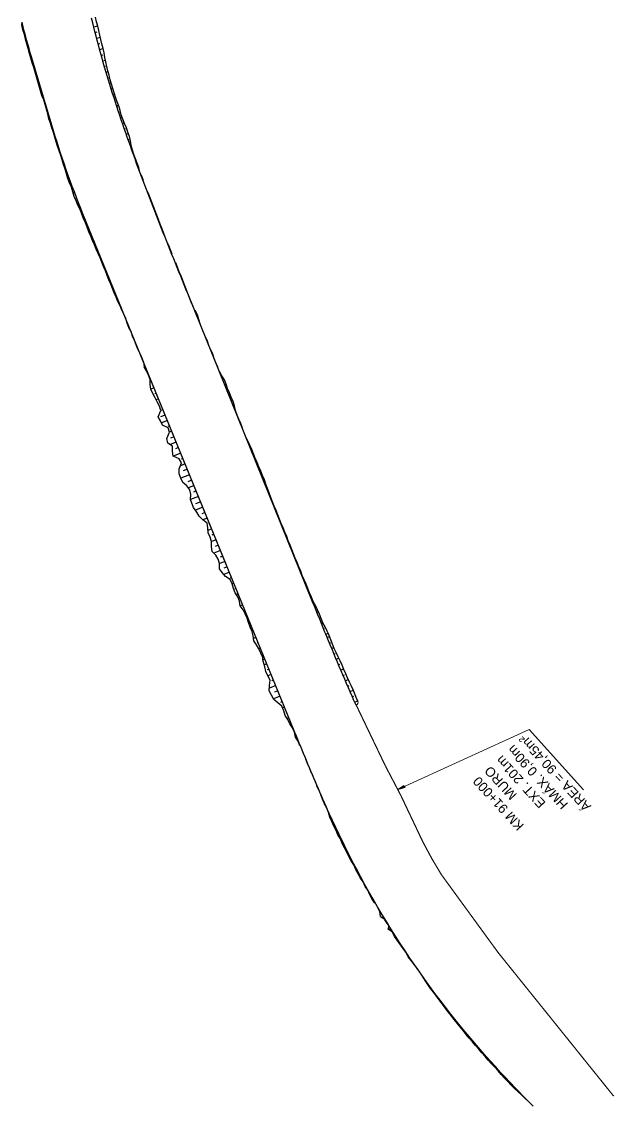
# Model space of a CAD drawing. Header units: metres. Extents: x 288738 to 324331, y 7399322 to 7465117.
# Drawn here: x 295729.7 to 295982.7, y 7458295.4 to 7458758.4 of the extents above; entities that cross this region are included whole.
import ezdxf

# ---------------------------------------------------------------- set-up
doc = ezdxf.new("R2010")
doc.units = ezdxf.units.M
doc.header["$LTSCALE"] = 10
for name, color, linetype in [('F-HZ-ATERRO-OFFSET', 110, 'Continuous'), ('F-HZ-ATERRO-TALUDE', 110, 'Continuous'), ('F-HZ-MUROS', 210, 'Continuous'), ('F-HZ-PIANO-CORTE', 10, 'Continuous'), ('F-HZ-TALUDE', 2, 'Continuous'), ('U-PLATAFORMA', 2, 'Continuous')]:
    doc.layers.add(name, color=color, linetype=linetype)
doc.layers.add('U-HZ-TEXTO-MUROS', color=2, linetype='Continuous', lineweight=0)
doc.styles.add('ARIAL', font='arial.ttf')
doc.styles.add('DIM', font='arial.ttf', dxfattribs={"width": 0.8})
doc.dimstyles.new('U-1_2000', dxfattribs={"dimscale": 2, "dimtxt": 1.5, "dimasz": 0.75, "dimexe": 0.75, "dimexo": 0.75, "dimgap": 0.25, "dimtad": 1, "dimzin": 4, "dimtxsty": 'DIM', "dimblk": 'ARCHTICK', "dimcen": 0.7, "dimdle": 0.75, "dimclrd": 256, "dimclre": 256, "dimclrt": 256, "dimaunit": 1, "dimadec": 3, "dimazin": 2, "dimtfac": 1, "dimtofl": 0, "dimtmove": 0, "dimatfit": 3, "dimldrblk": 'CLOSEDBLANK', "dimfxl": 0, "dimtolj": 1, "dimtzin": 0, "dimlwd": -1, "dimlwe": -1, "dimarcsym": 0})

# ---------------------------------------------------------------- blocks, each defined once
blk = doc.blocks.new('_ArchTick')
at = {"color": 0, "linetype": 'ByBlock', "const_width": 0.15}
blk.add_lwpolyline([(-0.5, -0.5), (0.5, 0.5)], dxfattribs=at)

msp = doc.modelspace()

# ---------------------------------------------------------------- linework, layer by layer
at = {"layer": 'F-HZ-ATERRO-OFFSET', "color": 2, "linetype": 'Continuous', "lineweight": -3}
for p, q in [((295775.462, 7458627.883), (295774.696, 7458629.73)), ((295856.563, 7458430.287), (295855.728, 7458432.176))]:
    msp.add_line(p, q, dxfattribs=at)
at = {"layer": 'F-HZ-ATERRO-OFFSET', "color": 2, "linetype": 'Continuous', "lineweight": -3, "flags": 128}
for points in [[(295772.467, 7458635.303), (295771.699, 7458637.152), (295770.651, 7458638.89), (295770.063, 7458640.815), (295769.16, 7458642.615), (295768.456, 7458644.497), (295767.704, 7458646.361), (295766.931, 7458648.218), (295766.171, 7458650.083), (295765.499, 7458651.984), (295764.647, 7458653.814), (295763.956, 7458655.711), (295763.13, 7458657.555), (295762.281, 7458659.392), (295761.53, 7458661.27), (295760.765, 7458663.144), (295759.972, 7458665.009), (295759.192, 7458666.88), (295758.391, 7458668.745), (295757.644, 7458670.633), (295756.857, 7458672.507), (295756.087, 7458674.39), (295755.28, 7458676.26), (295754.569, 7458678.169), (295753.67, 7458680.008), (295752.883, 7458681.892), (295752.112, 7458683.784), (295751.507, 7458685.739), (295750.893, 7458687.692), (295750.144, 7458689.597), (295749.408, 7458691.509), (295748.841, 7458693.482), (295748.196, 7458695.43), (295747.561, 7458697.382), (295746.982, 7458699.355), (295746.341, 7458701.308), (295745.633, 7458703.239), (295745.019, 7458705.204), (295744.39, 7458707.165), (295743.818, 7458709.147), (295743.233, 7458711.125), (295742.485, 7458713.052), (295742.353, 7458713.493), (295741.921, 7458715.039), (295741.251, 7458716.995), (295740.764, 7458719.01), (295740.277, 7458721.025), (295739.637, 7458722.994), (295739.076, 7458724.989), (295738.212, 7458726.894), (295737.721, 7458728.913), (295737.184, 7458730.92), (295736.611, 7458732.918), (295736.049, 7458734.92), (295735.372, 7458736.891), (295734.803, 7458738.895), (295734.158, 7458740.881), (295733.545, 7458742.877), (295732.964, 7458744.883), (295732.432, 7458746.905), (295731.835, 7458748.912), (295731.27, 7458750.929), (295730.799, 7458752.971), (295730.216, 7458754.988), (295729.669, 7458757.016), (295729.853, 7458758.132)], [(295882.928, 7458376.333), (295882.592, 7458378.56), (295881.587, 7458380.373)], [(295888.884, 7458367.837), (295887.996, 7458369.728), (295886.157, 7458371.015)], [(295897.174, 7458355.936), (295895.952, 7458357.61), (295894.623, 7458359.214), (295893.71, 7458361.093)]]:
    msp.add_lwpolyline(points, dxfattribs=at)
at = {"layer": 'F-HZ-ATERRO-TALUDE', "linetype": 'Continuous', "lineweight": -3}
for p, q in [((295760.416, 7458756.225), (295762.119, 7458756.65)), ((295730.794, 7458754.402, 662.8), (295730.603, 7458754.357, 662.668)), ((295731.429, 7458751.984, 662.807), (295731.048, 7458751.892, 662.546)), ((295761.031, 7458753.794), (295761.837, 7458754)), ((295761.66, 7458751.365), (295763.259, 7458751.784)), ((295732.082, 7458749.571, 662.815), (295731.88, 7458749.521, 662.677)), ((295732.755, 7458747.163, 662.823), (295732.383, 7458747.069, 662.568)), ((295762.301, 7458748.941), (295763.058, 7458749.144)), ((295762.957, 7458746.52), (295764.429, 7458746.923)), ((295733.447, 7458744.761, 662.832), (295733.239, 7458744.707, 662.688)), ((295734.155, 7458742.364, 662.84), (295733.737, 7458742.252, 662.551)), ((295763.625, 7458744.108), (295764.288, 7458744.293)), ((295764.305, 7458741.703), (295765.445, 7458742.028)), ((295734.867, 7458739.967, 662.848), (295734.678, 7458739.916, 662.717)), ((295735.579, 7458737.571, 662.855), (295735.208, 7458737.468, 662.598)), ((295764.996, 7458739.301), (295765.481, 7458739.442)), ((295765.702, 7458736.901), (295766.555, 7458737.153)), ((295736.292, 7458735.174, 662.861), (295736.141, 7458735.132, 662.757)), ((295737.004, 7458732.778, 662.867), (295736.678, 7458732.684, 662.641)), ((295766.42, 7458734.505), (295766.788, 7458734.616)), ((295767.15, 7458732.111), (295767.871, 7458732.332)), ((295737.716, 7458730.382, 662.872), (295737.536, 7458730.329, 662.747)), ((295738.429, 7458727.985, 662.877), (295737.979, 7458727.851, 662.564)), ((295767.889, 7458729.72), (295768.229, 7458729.826)), ((295768.639, 7458727.333), (295769.269, 7458727.533)), ((295739.142, 7458725.589, 662.881), (295738.993, 7458725.544, 662.778)), ((295739.854, 7458723.193, 662.885), (295739.603, 7458723.115, 662.709)), ((295769.4, 7458724.949), (295769.732, 7458725.056)), ((295770.169, 7458722.57), (295770.938, 7458722.821)), ((295740.567, 7458720.797, 662.887), (295740.458, 7458720.763, 662.811)), ((295741.28, 7458718.4, 662.89), (295740.937, 7458718.292, 662.65)), ((295770.32, 7458722.11), (295770.718, 7458722.241)), ((295771.103, 7458719.735), (295771.854, 7458719.985)), ((295741.993, 7458716.004, 662.892), (295741.812, 7458715.946, 662.765)), ((295742.707, 7458713.608, 662.893), (295742.353, 7458713.493, 662.645)), ((295742.707, 7458713.608), (295742.353, 7458713.493)), ((295771.893, 7458717.369), (295772.228, 7458717.482)), ((295772.693, 7458715.001), (295773.474, 7458715.266)), ((295743.376, 7458711.393, 662.894), (295743.266, 7458711.357, 662.817)), ((295743.376, 7458711.393), (295743.266, 7458711.357)), ((295744.113, 7458709.004, 662.895), (295743.882, 7458708.927, 662.733)), ((295744.113, 7458709.004), (295743.882, 7458708.927)), ((295773.502, 7458712.639), (295773.978, 7458712.803)), ((295774.323, 7458710.274), (295775.261, 7458710.601)), ((295744.865, 7458706.62, 662.897), (295744.729, 7458706.574, 662.802)), ((295744.865, 7458706.62), (295744.729, 7458706.574)), ((295745.631, 7458704.241, 662.898), (295745.35, 7458704.144, 662.7)), ((295745.631, 7458704.241), (295745.35, 7458704.144)), ((295775.149, 7458707.919), (295775.553, 7458708.061)), ((295775.971, 7458705.599), (295776.366, 7458705.739)), ((295746.412, 7458701.866, 662.9), (295746.29, 7458701.823, 662.814)), ((295746.412, 7458701.866), (295746.29, 7458701.823)), ((295776.811, 7458703.253), (295776.924, 7458703.294)), ((295777.66, 7458700.902), (295777.828, 7458700.962)), ((295747.207, 7458699.495, 662.902), (295746.964, 7458699.41, 662.73)), ((295747.207, 7458699.495), (295746.964, 7458699.41)), ((295748.018, 7458697.13, 662.904), (295747.85, 7458697.071, 662.785)), ((295748.018, 7458697.13), (295747.85, 7458697.071)), ((295778.515, 7458698.554), (295778.604, 7458698.587)), ((295779.378, 7458696.208), (295779.567, 7458696.277)), ((295748.843, 7458694.771, 662.906), (295748.46, 7458694.634, 662.635)), ((295748.843, 7458694.771), (295748.46, 7458694.634)), ((295749.683, 7458692.416, 662.908), (295749.44, 7458692.328, 662.736)), ((295749.683, 7458692.416), (295749.44, 7458692.328)), ((295780.244, 7458693.875), (295780.261, 7458693.881)), ((295781.118, 7458691.54), (295781.257, 7458691.592)), ((295750.536, 7458690.066, 662.911), (295750.033, 7458689.883, 662.554)), ((295750.536, 7458690.066), (295750.033, 7458689.883)), ((295751.405, 7458687.722, 662.913), (295751.171, 7458687.636, 662.747)), ((295751.405, 7458687.722), (295751.171, 7458687.636)), ((295752.288, 7458685.383, 662.916), (295751.686, 7458685.16, 662.488)), ((295752.288, 7458685.383), (295751.686, 7458685.16)), ((295753.186, 7458683.05, 662.92), (295752.85, 7458682.924, 662.68)), ((295753.186, 7458683.05), (295752.85, 7458682.924)), ((295754.098, 7458680.722, 662.923), (295753.47, 7458680.486, 662.476)), ((295754.098, 7458680.722), (295753.47, 7458680.486)), ((295755.024, 7458678.4, 662.927), (295754.784, 7458678.309, 662.756)), ((295755.024, 7458678.4), (295754.784, 7458678.309)), ((295755.964, 7458676.084, 662.931), (295755.442, 7458675.884, 662.558)), ((295755.964, 7458676.084), (295755.442, 7458675.884)), ((295756.91, 7458673.769, 662.935), (295756.664, 7458673.675, 662.759)), ((295756.91, 7458673.769), (295756.664, 7458673.675)), ((295757.855, 7458671.455, 662.938), (295757.377, 7458671.27, 662.596)), ((295757.855, 7458671.455), (295757.377, 7458671.27)), ((295758.801, 7458669.141, 662.942), (295758.555, 7458669.045, 662.766)), ((295758.801, 7458669.141), (295758.555, 7458669.045)), ((295759.747, 7458666.826, 662.945), (295759.289, 7458666.648, 662.618)), ((295759.747, 7458666.826), (295759.289, 7458666.648)), ((295760.692, 7458664.512, 662.949), (295760.474, 7458664.427, 662.792)), ((295760.692, 7458664.512), (295760.474, 7458664.427)), ((295761.638, 7458662.198, 662.952), (295761.219, 7458662.033, 662.651)), ((295761.638, 7458662.198), (295761.219, 7458662.033)), ((295762.583, 7458659.884, 662.955), (295762.368, 7458659.798, 662.8)), ((295762.583, 7458659.884), (295762.368, 7458659.798)), ((295763.529, 7458657.569, 662.957), (295763.185, 7458657.433, 662.711)), ((295763.529, 7458657.569), (295763.185, 7458657.433)), ((295764.475, 7458655.255, 662.96), (295764.321, 7458655.194, 662.85)), ((295764.475, 7458655.255), (295764.321, 7458655.194)), ((295765.42, 7458652.941, 662.963), (295765.111, 7458652.817, 662.741)), ((295765.42, 7458652.941), (295765.111, 7458652.817)), ((295766.366, 7458650.627, 662.965), (295766.197, 7458650.559, 662.843)), ((295766.366, 7458650.627), (295766.197, 7458650.559)), ((295767.312, 7458648.312, 662.967), (295766.952, 7458648.168, 662.709)), ((295767.312, 7458648.312), (295766.952, 7458648.168)), ((295768.258, 7458645.998, 662.97), (295768.082, 7458645.928, 662.844)), ((295768.258, 7458645.998), (295768.082, 7458645.928)), ((295769.203, 7458643.684, 662.972), (295768.818, 7458643.529, 662.695)), ((295769.203, 7458643.684), (295768.818, 7458643.529)), ((295770.149, 7458641.37, 662.974), (295769.997, 7458641.309, 662.865)), ((295770.149, 7458641.37), (295769.997, 7458641.309)), ((295771.095, 7458639.056, 662.976), (295770.657, 7458638.879, 662.662)), ((295771.095, 7458639.056), (295770.657, 7458638.879)), ((295772.04, 7458636.741, 662.978), (295771.967, 7458636.712, 662.926)), ((295772.04, 7458636.741), (295771.967, 7458636.712)), ((295804.179, 7458633.457), (295804.364, 7458633.532)), ((295805.11, 7458631.158), (295805.269, 7458631.223)), ((295774.878, 7458629.799, 662.985), (295774.698, 7458629.726, 662.855)), ((295774.878, 7458629.799), (295774.698, 7458629.726)), ((295806.792, 7458627.083), (295806.819, 7458627.094)), ((295808.864, 7458621.894), (295808.982, 7458621.942)), ((295810.563, 7458617.823), (295810.606, 7458617.84)), ((295811.458, 7458615.49), (295811.538, 7458615.523)), ((295812.404, 7458613.178), (295812.411, 7458613.181)), ((295782.443, 7458611.285, 663.001), (295782.013, 7458611.111, 662.692)), ((295782.443, 7458611.285), (295782.013, 7458611.111)), ((295783.389, 7458608.971, 663.003), (295783.3, 7458608.935, 662.939)), ((295783.389, 7458608.971), (295783.3, 7458608.935)), ((295814.491, 7458608.005), (295814.648, 7458608.068)), ((295784.335, 7458606.657, 663.005), (295784.158, 7458606.585, 662.878)), ((295784.335, 7458606.657), (295784.158, 7458606.585)), ((295785.281, 7458604.342, 663.008), (295784.894, 7458604.186, 662.729)), ((295785.281, 7458604.342), (295784.894, 7458604.186)), ((295815.414, 7458605.728), (295815.705, 7458605.846)), ((295816.349, 7458603.42), (295817.019, 7458603.692)), ((295786.226, 7458602.028, 663.01), (295784.823, 7458601.46, 662)), ((295786.226, 7458602.028), (295784.823, 7458601.46)), ((295787.172, 7458599.714, 663.012), (295786.536, 7458599.456, 662.554)), ((295787.172, 7458599.714), (295786.536, 7458599.456)), ((295817.283, 7458601.113), (295817.527, 7458601.212)), ((295818.222, 7458598.797), (295818.706, 7458598.993)), ((295788.118, 7458597.4, 663.014), (295787.063, 7458596.972, 662.255)), ((295788.118, 7458597.4), (295787.063, 7458596.972)), ((295789.064, 7458595.085, 663.016), (295788.637, 7458594.913, 662.709)), ((295789.064, 7458595.085), (295788.637, 7458594.913)), ((295819.16, 7458596.481), (295819.423, 7458596.588)), ((295820.096, 7458594.17), (295820.505, 7458594.336)), ((295790.955, 7458590.457, 663.02), (295788.952, 7458589.646, 661.58)), ((295790.955, 7458590.457), (295788.952, 7458589.646)), ((295790.009, 7458592.771, 663.018), (295789.05, 7458592.383, 662.328)), ((295790.009, 7458592.771), (295789.05, 7458592.383)), ((295821.026, 7458591.875), (295821.077, 7458591.896)), ((295821.964, 7458589.561), (295822.022, 7458589.584)), ((295791.901, 7458588.143, 663.022), (295789.378, 7458587.078, 660.191)), ((295791.901, 7458588.143), (295789.378, 7458587.078)), ((295792.846, 7458585.829, 663.024), (295792.058, 7458585.509, 662.457)), ((295792.846, 7458585.829), (295792.058, 7458585.509)), ((295822.903, 7458587.244), (295822.95, 7458587.263)), ((295823.841, 7458584.928), (295823.88, 7458584.944)), ((295793.792, 7458583.514, 663.026), (295792.824, 7458583.122, 662.33)), ((295793.792, 7458583.514), (295792.824, 7458583.122)), ((295794.738, 7458581.2, 663.028), (295793.228, 7458580.588, 661.942)), ((295794.738, 7458581.2), (295793.228, 7458580.588)), ((295825.718, 7458580.295), (295825.805, 7458580.33)), ((295795.684, 7458578.886, 663.031), (295793.1, 7458577.839, 661.172)), ((295795.684, 7458578.886), (295793.1, 7458577.839)), ((295796.629, 7458576.572, 663.033), (295795.36, 7458576.057, 662.119)), ((295796.629, 7458576.572), (295795.36, 7458576.057)), ((295826.656, 7458577.98), (295826.752, 7458578.019)), ((295827.594, 7458575.665), (295827.884, 7458575.782)), ((295797.575, 7458574.258, 663.035), (295794.377, 7458572.962, 660.735)), ((295797.575, 7458574.258), (295794.377, 7458572.962)), ((295798.521, 7458571.943, 663.037), (295797.822, 7458571.66, 662.534)), ((295798.521, 7458571.943), (295797.822, 7458571.66)), ((295828.532, 7458573.349), (295828.649, 7458573.396)), ((295829.471, 7458571.032), (295829.743, 7458571.143)), ((295799.467, 7458569.629, 663.039), (295797.414, 7458568.798, 661.563)), ((295799.467, 7458569.629), (295797.414, 7458568.798)), ((295800.412, 7458567.315, 663.041), (295798.644, 7458566.599, 661.769)), ((295800.412, 7458567.315), (295798.644, 7458566.599)), ((295830.409, 7458568.716), (295830.571, 7458568.781)), ((295831.348, 7458566.399), (295831.697, 7458566.541)), ((295801.358, 7458565.001, 663.043), (295797.56, 7458563.462, 660.311)), ((295801.358, 7458565.001), (295797.56, 7458563.462)), ((295802.304, 7458562.686, 663.045), (295800.626, 7458562.007, 661.839)), ((295802.304, 7458562.686), (295800.626, 7458562.007)), ((295832.286, 7458564.084), (295832.5, 7458564.17)), ((295833.224, 7458561.768), (295833.6, 7458561.92)), ((295803.249, 7458560.372, 663.047), (295800.829, 7458559.392, 661.306)), ((295803.249, 7458560.372), (295800.829, 7458559.392)), ((295804.195, 7458558.058, 663.049), (295802.999, 7458557.573, 662.189)), ((295804.195, 7458558.058), (295802.999, 7458557.573)), ((295834.162, 7458559.453), (295834.308, 7458559.512)), ((295835.101, 7458557.136), (295835.349, 7458557.237)), ((295805.141, 7458555.744, 663.051), (295801.732, 7458554.363)), ((295806.087, 7458553.43, 663.053), (295803.946, 7458552.562, 661.514)), ((295806.087, 7458553.43), (295803.946, 7458552.562)), ((295836.04, 7458554.82), (295836.138, 7458554.86)), ((295836.978, 7458552.503), (295837.137, 7458552.567)), ((295807.032, 7458551.115), (295803.845, 7458549.824)), ((295807.978, 7458548.801, 663.058), (295806.59, 7458548.239, 662.059)), ((295807.978, 7458548.801), (295806.59, 7458548.239)), ((295837.917, 7458550.186), (295838, 7458550.22)), ((295838.856, 7458547.869), (295839.049, 7458547.947)), ((295808.924, 7458546.487, 663.06), (295806.956, 7458545.69, 661.645)), ((295808.924, 7458546.487), (295806.956, 7458545.69)), ((295809.87, 7458544.173, 663.062), (295809.397, 7458543.981, 662.722)), ((295809.87, 7458544.173), (295809.397, 7458543.981)), ((295839.794, 7458545.552), (295839.877, 7458545.586)), ((295840.733, 7458543.236), (295840.869, 7458543.291)), ((295810.815, 7458541.858, 663.064), (295809.177, 7458541.195, 661.885)), ((295810.815, 7458541.858), (295809.177, 7458541.195)), ((295811.761, 7458539.544, 663.066), (295810.867, 7458539.182, 662.423)), ((295811.761, 7458539.544), (295810.867, 7458539.182)), ((295841.672, 7458540.919), (295841.742, 7458540.947)), ((295842.61, 7458538.602), (295842.794, 7458538.676)), ((295812.707, 7458537.23, 663.068), (295810.719, 7458536.425, 661.638)), ((295812.707, 7458537.23), (295810.719, 7458536.425)), ((295813.652, 7458534.916, 663.07), (295812.232, 7458534.34, 662.049)), ((295813.652, 7458534.916), (295812.232, 7458534.34)), ((295843.548, 7458536.287), (295843.622, 7458536.316)), ((295844.486, 7458533.973), (295844.664, 7458534.045)), ((295814.598, 7458532.602, 663.072), (295811.728, 7458531.439, 661.008)), ((295814.598, 7458532.602), (295811.728, 7458531.439)), ((295815.544, 7458530.287, 663.074), (295814.431, 7458529.836, 662.274)), ((295815.544, 7458530.287), (295814.431, 7458529.836)), ((295845.424, 7458531.658), (295845.491, 7458531.685)), ((295846.363, 7458529.341), (295846.471, 7458529.385)), ((295816.49, 7458527.973, 663.076), (295814.166, 7458527.032, 661.405)), ((295816.49, 7458527.973), (295814.166, 7458527.032)), ((295817.435, 7458525.659, 663.078), (295815.94, 7458525.053, 662.003)), ((295817.435, 7458525.659), (295815.94, 7458525.053)), ((295847.301, 7458527.024), (295847.347, 7458527.043)), ((295848.24, 7458524.707), (295848.374, 7458524.761)), ((295818.381, 7458523.345, 663.081), (295816.01, 7458522.384, 661.375)), ((295818.381, 7458523.345), (295816.01, 7458522.384)), ((295819.327, 7458521.031, 663.083), (295818.742, 7458520.794, 662.662)), ((295819.327, 7458521.031), (295818.742, 7458520.794)), ((295849.178, 7458522.391), (295849.235, 7458522.414)), ((295850.117, 7458520.076), (295850.287, 7458520.145)), ((295820.273, 7458518.716, 663.085), (295819.523, 7458518.412, 662.545)), ((295820.273, 7458518.716), (295819.523, 7458518.412)), ((295821.218, 7458516.402, 663.087), (295820.739, 7458516.208, 662.742)), ((295821.218, 7458516.402), (295820.739, 7458516.208)), ((295851.055, 7458517.759), (295851.165, 7458517.804)), ((295851.994, 7458515.442), (295852.186, 7458515.52)), ((295822.164, 7458514.088, 663.089), (295821.367, 7458513.765, 662.516)), ((295822.164, 7458514.088), (295821.367, 7458513.765)), ((295823.11, 7458511.774, 663.091), (295822.771, 7458511.637, 662.848)), ((295823.11, 7458511.774), (295822.771, 7458511.637)), ((295852.932, 7458513.126), (295853.029, 7458513.165)), ((295853.87, 7458510.811), (295854.161, 7458510.929)), ((295824.055, 7458509.459, 663.093), (295822.941, 7458509.008, 662.291)), ((295824.055, 7458509.459), (295822.941, 7458509.008)), ((295825.001, 7458507.145, 663.095), (295824.71, 7458507.027, 662.886)), ((295825.001, 7458507.145), (295824.71, 7458507.027)), ((295854.805, 7458508.503), (295855.055, 7458508.605)), ((295855.743, 7458506.19), (295856.343, 7458506.433)), ((295825.947, 7458504.831, 663.097), (295825.559, 7458504.674, 662.818)), ((295825.947, 7458504.831), (295825.559, 7458504.674)), ((295826.893, 7458502.517, 663.099), (295826.652, 7458502.419, 662.926)), ((295826.893, 7458502.517), (295826.652, 7458502.419)), ((295856.683, 7458503.873), (295856.999, 7458504.001)), ((295857.624, 7458501.558), (295858.194, 7458501.79)), ((295827.838, 7458500.203, 663.101), (295827.151, 7458499.924, 662.607)), ((295827.838, 7458500.203), (295827.151, 7458499.924)), ((295828.784, 7458497.888, 663.103), (295828.457, 7458497.756, 662.868)), ((295828.784, 7458497.888), (295828.457, 7458497.756)), ((295858.557, 7458499.27), (295859.011, 7458499.455)), ((295859.501, 7458496.958), (295860.485, 7458497.361)), ((295860.121, 7458495.446), (295861.136, 7458495.863)), ((295829.73, 7458495.574, 663.106), (295828.636, 7458495.131, 662.319)), ((295829.73, 7458495.574), (295828.636, 7458495.131)), ((295830.676, 7458493.26, 663.108), (295830.152, 7458493.047, 662.731)), ((295830.676, 7458493.26), (295830.152, 7458493.047)), ((295861.073, 7458493.133), (295861.565, 7458493.336)), ((295862.029, 7458490.821), (295862.966, 7458491.21)), ((295831.621, 7458490.946, 663.109), (295830.858, 7458490.635, 662.56)), ((295831.621, 7458490.946), (295830.858, 7458490.635)), ((295832.567, 7458488.631, 663.111), (295832.273, 7458488.512, 662.9)), ((295832.567, 7458488.631), (295832.273, 7458488.512)), ((295862.988, 7458488.512), (295863.489, 7458488.721)), ((295863.953, 7458486.207), (295865.074, 7458486.677)), ((295833.513, 7458486.317, 663.113), (295832.694, 7458485.982, 662.523)), ((295833.513, 7458486.317), (295832.694, 7458485.982)), ((295834.33, 7458484.318, 663.114), (295833.206, 7458483.856, 662.304)), ((295834.33, 7458484.318), (295833.206, 7458483.856)), ((295835.276, 7458482.003, 663.115), (295834.532, 7458481.697, 662.579)), ((295835.276, 7458482.003), (295834.532, 7458481.697)), ((295864.924, 7458483.901), (295865.52, 7458484.153)), ((295865.901, 7458481.597), (295867.068, 7458482.093)), ((295836.221, 7458479.689, 663.116), (295834.82, 7458479.108, 662.105)), ((295836.221, 7458479.689), (295834.82, 7458479.108)), ((295837.167, 7458477.375, 663.117), (295836.404, 7458477.057, 662.566)), ((295837.167, 7458477.375), (295836.404, 7458477.057)), ((295866.884, 7458479.295), (295867.493, 7458479.556)), ((295867.876, 7458476.996), (295869.102, 7458477.527)), ((295838.113, 7458475.061, 663.118), (295835.427, 7458473.933, 661.176)), ((295838.113, 7458475.061), (295835.427, 7458473.933)), ((295839.059, 7458472.747, 663.118), (295837.554, 7458472.11, 662.029)), ((295839.059, 7458472.747), (295837.554, 7458472.11)), ((295868.874, 7458474.702), (295869.524, 7458474.986)), ((295869.881, 7458472.409), (295871.225, 7458473.003)), ((295840.005, 7458470.433, 663.118), (295837.212, 7458469.243, 661.095)), ((295840.005, 7458470.433), (295837.212, 7458469.243)), ((295840.951, 7458468.118, 663.118), (295840.099, 7458467.753, 662.501)), ((295840.951, 7458468.118), (295840.099, 7458467.753)), ((295870.898, 7458470.12), (295871.544, 7458470.409)), ((295871.923, 7458467.835), (295873.183, 7458468.404)), ((295841.897, 7458465.804, 663.118), (295841.059, 7458465.442, 662.509)), ((295841.897, 7458465.804), (295841.059, 7458465.442)), ((295842.843, 7458463.49, 663.117), (295842.389, 7458463.292, 662.786)), ((295842.843, 7458463.49), (295842.389, 7458463.292)), ((295843.789, 7458461.176, 663.115), (295843.113, 7458460.878, 662.623)), ((295843.789, 7458461.176), (295843.113, 7458460.878)), ((295844.735, 7458458.862, 663.114), (295844.479, 7458458.748, 662.927)), ((295844.735, 7458458.862), (295844.479, 7458458.748)), ((295845.681, 7458456.548, 663.112), (295845.536, 7458456.483, 663.005)), ((295845.681, 7458456.548), (295845.536, 7458456.483)), ((295846.628, 7458454.234, 663.109), (295846.506, 7458454.179, 663.02)), ((295846.628, 7458454.234), (295846.506, 7458454.179)), ((295847.575, 7458451.921, 663.106), (295847.337, 7458451.811, 662.932)), ((295847.575, 7458451.921), (295847.337, 7458451.811)), ((295848.524, 7458449.608, 663.103), (295848.435, 7458449.567, 663.038)), ((295848.524, 7458449.608), (295848.435, 7458449.567)), ((295882.045, 7458379.775, 662.985), (295881.95, 7458379.717, 662.91)), ((295882.045, 7458379.775), (295881.95, 7458379.717)), ((295883.324, 7458377.627, 662.983), (295883.053, 7458377.46, 662.771)), ((295883.324, 7458377.627), (295883.053, 7458377.46)), ((295885.726, 7458373.412), (295885.783, 7458373.448)), ((295887.238, 7458371.229, 662.981), (295886.51, 7458370.769, 662.406)), ((295887.238, 7458371.229), (295886.51, 7458370.769)), ((295888.569, 7458369.113, 662.98), (295888.46, 7458369.043, 662.894)), ((295888.569, 7458369.113), (295888.46, 7458369.043)), ((295894.02, 7458360.73, 662.98), (295893.969, 7458360.696, 662.94)), ((295894.02, 7458360.73), (295893.969, 7458360.696)), ((295895.415, 7458358.655, 662.981), (295895.203, 7458358.514, 662.811)), ((295895.415, 7458358.655), (295895.203, 7458358.514)), ((295896.822, 7458356.589, 662.982), (295896.781, 7458356.561, 662.948)), ((295896.822, 7458356.589), (295896.781, 7458356.561))]:
    msp.add_line(p, q, dxfattribs=at)
at = {"layer": 'F-HZ-MUROS', "linetype": 'Continuous', "lineweight": -3, "const_width": 0.5}
msp.add_lwpolyline([(295872.521, 7458466.588), (295884.916, 7458440.738), (295891.567, 7458428.017), (295900.893, 7458408.354), (295904.766, 7458401.12), (295908.849, 7458394.269), (295933.048, 7458361.041), (295982.438, 7458299.664)], dxfattribs=at)
at = {"layer": 'F-HZ-PIANO-CORTE'}
for p, q in [((295782.706, 7458687.445), (295782.741, 7458687.458)), ((295783.563, 7458685.096), (295783.68, 7458685.141)), ((295784.54, 7458682.794), (295784.619, 7458682.824)), ((295785.363, 7458680.431), (295785.525, 7458680.494)), ((295786.355, 7458678.135), (295786.442, 7458678.168)), ((295787.178, 7458675.772), (295787.322, 7458675.828)), ((295788.166, 7458673.474), (295788.241, 7458673.504)), ((295789.008, 7458671.12), (295789.12, 7458671.164)), ((295790.001, 7458668.825), (295790.073, 7458668.853)), ((295790.851, 7458666.477), (295790.887, 7458666.491)), ((295791.833, 7458664.178), (295791.887, 7458664.2)), ((295792.709, 7458661.836), (295792.844, 7458661.89)), ((295793.71, 7458659.544), (295793.778, 7458659.571)), ((295795.585, 7458654.909), (295795.66, 7458654.939)), ((295796.445, 7458652.56), (295796.562, 7458652.607)), ((295797.44, 7458650.266), (295797.498, 7458650.289)), ((295798.319, 7458647.925), (295798.436, 7458647.972)), ((295799.309, 7458645.629), (295799.361, 7458645.65)), ((295800.195, 7458643.291), (295800.252, 7458643.314)), ((295801.144, 7458640.979), (295801.155, 7458640.983)), ((295802.072, 7458638.657), (295802.099, 7458638.668)), ((295776.846, 7458624.66), (295776.903, 7458624.682)), ((295776.846, 7458624.66), (295776.903, 7458624.682)), ((295777.79, 7458622.346), (295777.904, 7458622.393)), ((295777.79, 7458622.346), (295777.904, 7458622.393)), ((295778.727, 7458620.029), (295778.789, 7458620.054)), ((295778.727, 7458620.029), (295778.789, 7458620.054)), ((295778.727, 7458620.029), (295778.789, 7458620.054)), ((295778.727, 7458620.029), (295778.789, 7458620.054)), ((295779.695, 7458617.726), (295779.795, 7458617.767)), ((295779.695, 7458617.726), (295779.795, 7458617.767)), ((295780.719, 7458615.447), (295780.729, 7458615.451)), ((295780.719, 7458615.447), (295780.729, 7458615.451)), ((295851.369, 7458442.56), (295851.422, 7458442.586)), ((295851.369, 7458442.56), (295851.422, 7458442.586)), ((295852.354, 7458440.263), (295852.369, 7458440.27)), ((295852.354, 7458440.263), (295852.369, 7458440.27)), ((295853.196, 7458437.91), (295853.344, 7458437.982)), ((295853.196, 7458437.91), (295853.344, 7458437.982)), ((295856.246, 7458431.159, 663.069), (295856.218, 7458431.145, 663.048)), ((295856.246, 7458431.159), (295856.218, 7458431.145)), ((295858.124, 7458426.423), (295858.197, 7458426.461)), ((295858.124, 7458426.423), (295858.197, 7458426.461)), ((295859.131, 7458424.137), (295859.28, 7458424.213)), ((295859.131, 7458424.137), (295859.28, 7458424.213)), ((295860.207, 7458421.886), (295860.253, 7458421.91)), ((295860.207, 7458421.886), (295860.253, 7458421.91)), ((295861.039, 7458419.529), (295861.319, 7458419.676)), ((295861.039, 7458419.529), (295861.319, 7458419.676)), ((295861.995, 7458417.222), (295862.175, 7458417.317)), ((295861.995, 7458417.222), (295862.175, 7458417.317)), ((295862.947, 7458414.911), (295863.402, 7458415.154)), ((295862.947, 7458414.911), (295863.402, 7458415.154)), ((295864.102, 7458412.7), (295864.284, 7458412.798)), ((295864.102, 7458412.7), (295864.284, 7458412.798)), ((295865.153, 7458410.449), (295865.534, 7458410.656)), ((295865.153, 7458410.449), (295865.534, 7458410.656)), ((295866.291, 7458408.239), (295866.455, 7458408.328)), ((295866.291, 7458408.239), (295866.455, 7458408.328)), ((295867.398, 7458406.001), (295867.72, 7458406.179)), ((295867.398, 7458406.001), (295867.72, 7458406.179)), ((295868.484, 7458403.75), (295868.66, 7458403.848)), ((295868.484, 7458403.75), (295868.66, 7458403.848)), ((295869.668, 7458401.548), (295869.967, 7458401.716)), ((295869.668, 7458401.548), (295869.967, 7458401.716)), ((295870.924, 7458399.388), (295871.018, 7458399.442)), ((295870.924, 7458399.388), (295871.018, 7458399.442)), ((295872.038, 7458397.164), (295872.263, 7458397.292)), ((295872.038, 7458397.164), (295872.263, 7458397.292)), ((295873.238, 7458394.978), (295873.334, 7458395.034)), ((295873.238, 7458394.978), (295873.334, 7458395.034)), ((295874.291, 7458392.717), (295874.609, 7458392.902)), ((295874.291, 7458392.717), (295874.609, 7458392.902)), ((295875.643, 7458390.624), (295875.723, 7458390.671)), ((295875.643, 7458390.624), (295875.723, 7458390.671)), ((295876.85, 7458388.449), (295877.009, 7458388.543)), ((295876.85, 7458388.449), (295877.009, 7458388.543)), ((295878.007, 7458386.256), (295878.115, 7458386.32)), ((295878.007, 7458386.256), (295878.115, 7458386.32)), ((295879.173, 7458384.051), (295879.455, 7458384.22)), ((295879.173, 7458384.051), (295879.455, 7458384.22)), ((295899.573, 7458352.597), (295899.58, 7458352.602)), ((295899.573, 7458352.597), (295899.58, 7458352.602)), ((295900.967, 7458350.522), (295901.031, 7458350.566)), ((295900.967, 7458350.522), (295901.031, 7458350.566)), ((295902.347, 7458348.438), (295902.417, 7458348.486)), ((295902.347, 7458348.438), (295902.417, 7458348.486)), ((295903.76, 7458346.375), (295903.957, 7458346.512)), ((295903.76, 7458346.375), (295903.957, 7458346.512)), ((295905.222, 7458344.347), (295905.33, 7458344.423)), ((295905.222, 7458344.347), (295905.33, 7458344.423)), ((295906.731, 7458342.354), (295906.929, 7458342.495)), ((295906.731, 7458342.354), (295906.929, 7458342.495)), ((295908.233, 7458340.356), (295908.334, 7458340.428)), ((295908.233, 7458340.356), (295908.334, 7458340.428)), ((295909.717, 7458338.344), (295909.954, 7458338.514)), ((295909.717, 7458338.344), (295909.954, 7458338.514)), ((295911.233, 7458336.356), (295911.358, 7458336.447)), ((295911.233, 7458336.356), (295911.358, 7458336.447)), ((295912.773, 7458334.387), (295913.024, 7458334.571)), ((295912.773, 7458334.387), (295913.024, 7458334.571)), ((295914.308, 7458332.414), (295914.443, 7458332.513)), ((295914.308, 7458332.414), (295914.443, 7458332.513)), ((295915.874, 7458330.465), (295916.144, 7458330.665)), ((295915.874, 7458330.465), (295916.144, 7458330.665)), ((295917.438, 7458328.515), (295917.58, 7458328.621)), ((295917.438, 7458328.515), (295917.58, 7458328.621)), ((295919.027, 7458326.585), (295919.31, 7458326.799)), ((295919.027, 7458326.585), (295919.31, 7458326.799)), ((295920.628, 7458324.665), (295920.769, 7458324.772)), ((295920.628, 7458324.665), (295920.769, 7458324.772)), ((295922.263, 7458322.774), (295922.522, 7458322.972)), ((295922.263, 7458322.774), (295922.522, 7458322.972)), ((295923.882, 7458320.869), (295924.014, 7458320.971)), ((295923.882, 7458320.869), (295924.014, 7458320.971)), ((295925.496, 7458318.959), (295925.783, 7458319.183)), ((295925.496, 7458318.959), (295925.783, 7458319.183)), ((295927.148, 7458317.084), (295927.289, 7458317.194)), ((295927.148, 7458317.084), (295927.289, 7458317.194)), ((295928.795, 7458315.203), (295929.088, 7458315.434)), ((295928.795, 7458315.203), (295929.088, 7458315.434)), ((295930.465, 7458313.342), (295930.611, 7458313.459)), ((295930.465, 7458313.342), (295930.611, 7458313.459)), ((295932.154, 7458311.499), (295932.44, 7458311.728)), ((295932.154, 7458311.499), (295932.44, 7458311.728)), ((295933.827, 7458309.642), (295933.98, 7458309.765)), ((295933.827, 7458309.642), (295933.98, 7458309.765)), ((295935.503, 7458307.787), (295935.836, 7458308.059)), ((295935.503, 7458307.787), (295935.836, 7458308.059)), ((295937.187, 7458305.939), (295937.368, 7458306.088)), ((295937.187, 7458305.939), (295937.368, 7458306.088)), ((295938.925, 7458304.143), (295939.271, 7458304.428)), ((295938.925, 7458304.143), (295939.271, 7458304.428)), ((295940.689, 7458302.373), (295940.843, 7458302.501)), ((295940.689, 7458302.373), (295940.843, 7458302.501)), ((295942.538, 7458300.69), (295942.724, 7458300.847)), ((295942.538, 7458300.69), (295942.724, 7458300.847)), ((295944.31, 7458298.929), (295944.389, 7458298.995)), ((295944.31, 7458298.929), (295944.389, 7458298.995))]:
    msp.add_line(p, q, dxfattribs=at)
at = {"layer": 'F-HZ-TALUDE'}
for p, q in [((295773.325, 7458633.491), (295772.467, 7458635.303)), ((295774.696, 7458629.73), (295774.112, 7458631.652)), ((295776.389, 7458626.101), (295775.462, 7458627.883)), ((295781.655, 7458613.129), (295782.01, 7458611.115))]:
    msp.add_line(p, q, dxfattribs=at)
at = {"layer": 'F-HZ-TALUDE', "linetype": 'Continuous', "lineweight": -3}
for p, q in [((295774.112, 7458631.652), (295773.325, 7458633.491)), ((295775.462, 7458627.883), (295774.696, 7458629.73)), ((295807.341, 7458625.694), (295806.642, 7458627.569)), ((295781.685, 7458613.141), (295780.172, 7458616.844)), ((295827.837, 7458500.207), (295782.442, 7458611.29)), ((295856.563, 7458430.287), (295855.728, 7458432.176)), ((295885.826, 7458373.256), (295884.715, 7458375.003))]:
    msp.add_line(p, q, dxfattribs=at)
at = {"layer": 'F-HZ-TALUDE', "linetype": 'Continuous', "lineweight": -3, "flags": 128}
for points in [[(295872.519, 7458466.588), (295872.356, 7458466.876), (295871.545, 7458468.672), (295870.74, 7458470.471), (295869.941, 7458472.273), (295869.147, 7458474.078), (295868.357, 7458475.886), (295867.572, 7458477.698), (295866.79, 7458479.513), (295866.013, 7458481.332), (295865.239, 7458483.153), (295864.469, 7458484.978), (295863.702, 7458486.805), (295862.937, 7458488.635), (295862.175, 7458490.467), (295861.416, 7458492.302), (295860.658, 7458494.139), (295859.903, 7458495.979), (295859.501, 7458496.958), (295859.149, 7458497.821), (295858.396, 7458499.664), (295857.644, 7458501.51), (295856.893, 7458503.357), (295856.142, 7458505.206), (295855.392, 7458507.057), (295854.641, 7458508.909), (295853.89, 7458510.762), (295800.567, 7458642.371), (295799.816, 7458644.224), (295799.066, 7458646.078), (295798.316, 7458647.93), (295797.567, 7458649.783), (295796.819, 7458651.635), (295796.072, 7458653.486), (295795.325, 7458655.337), (295794.579, 7458657.187), (295793.834, 7458659.037), (295793.09, 7458660.887), (295792.347, 7458662.736), (295791.606, 7458664.585), (295790.868, 7458666.435), (295790.132, 7458668.284), (295789.398, 7458670.134), (295788.667, 7458671.984), (295787.938, 7458673.834), (295787.212, 7458675.685), (295786.489, 7458677.535), (295785.768, 7458679.386), (295785.05, 7458681.237), (295784.335, 7458683.089), (295783.623, 7458684.941), (295782.914, 7458686.793), (295782.209, 7458688.646), (295781.508, 7458690.5), (295780.812, 7458692.355), (295780.119, 7458694.21), (295779.43, 7458696.066), (295778.746, 7458697.923), (295778.067, 7458699.781), (295777.392, 7458701.639), (295776.722, 7458703.499), (295776.056, 7458705.36), (295775.395, 7458707.221), (295774.739, 7458709.083), (295774.088, 7458710.947), (295773.442, 7458712.811), (295772.803, 7458714.677), (295772.17, 7458716.544), (295771.542, 7458718.412), (295770.921, 7458720.282), (295770.306, 7458722.153), (295770.169, 7458722.57), (295769.697, 7458724.025), (295769.095, 7458725.899), (295768.499, 7458727.774), (295767.91, 7458729.65), (295767.328, 7458731.527), (295766.753, 7458733.406), (295766.184, 7458735.286), (295765.622, 7458737.168), (295765.069, 7458739.051), (295764.523, 7458740.936), (295763.986, 7458742.822), (295763.456, 7458744.71), (295762.935, 7458746.599), (295762.422, 7458748.49), (295761.917, 7458750.382), (295761.421, 7458752.276), (295760.934, 7458754.171), (295760.455, 7458756.068), (295759.985, 7458757.966), (295759.524, 7458759.865)], [(295781.606, 7458690.537), (295780.985, 7458692.419), (295780.121, 7458694.21), (295779.618, 7458696.135), (295778.949, 7458697.997), (295778.193, 7458699.827), (295777.587, 7458701.71), (295776.954, 7458703.583), (295776.401, 7458705.483), (295776.129, 7458707.481), (295775.67, 7458709.41), (295775.03, 7458711.274), (295774.396, 7458713.139), (295773.598, 7458714.948), (295772.879, 7458716.784), (295772.163, 7458718.62), (295771.726, 7458720.548), (295771.102, 7458722.414), (295770.938, 7458722.821), (295770.371, 7458724.243), (295769.75, 7458726.108), (295769.121, 7458727.97), (295768.589, 7458729.861), (295768.059, 7458731.753), (295767.452, 7458733.619), (295766.946, 7458735.515), (295766.49, 7458737.424), (295766.019, 7458739.328), (295765.614, 7458741.249), (295765.199, 7458743.165), (295764.833, 7458745.093), (295764.411, 7458747.003), (295763.917, 7458748.892), (295763.491, 7458750.798), (295763.043, 7458752.697), (295762.543, 7458754.581), (295762.162, 7458756.494), (295761.645, 7458758.372), (295761.193, 7458760.266)], [(295772.467, 7458635.303), (295771.699, 7458637.152), (295770.651, 7458638.89), (295770.063, 7458640.815), (295769.16, 7458642.615), (295768.456, 7458644.497), (295767.704, 7458646.361), (295766.931, 7458648.218), (295766.171, 7458650.083), (295765.499, 7458651.984), (295764.647, 7458653.814), (295763.956, 7458655.711), (295763.13, 7458657.555), (295762.281, 7458659.392), (295761.53, 7458661.27), (295760.765, 7458663.144), (295759.972, 7458665.009), (295759.192, 7458666.88), (295758.391, 7458668.745), (295757.644, 7458670.633), (295756.857, 7458672.507), (295756.087, 7458674.39), (295755.28, 7458676.26), (295754.569, 7458678.169), (295753.67, 7458680.008), (295752.883, 7458681.892), (295752.112, 7458683.784), (295751.507, 7458685.739), (295750.893, 7458687.692), (295750.144, 7458689.597), (295749.408, 7458691.509), (295748.841, 7458693.482), (295748.196, 7458695.43), (295747.561, 7458697.382), (295746.982, 7458699.355), (295746.341, 7458701.308), (295745.633, 7458703.239), (295745.019, 7458705.204), (295744.39, 7458707.165), (295743.818, 7458709.147), (295743.233, 7458711.125)], [(295793.97, 7458659.092), (295793.227, 7458660.942), (295792.481, 7458662.79), (295791.707, 7458664.626), (295790.902, 7458666.448), (295790.282, 7458668.344), (295789.528, 7458670.186), (295788.762, 7458672.022), (295788.102, 7458673.899), (295787.355, 7458675.74), (295786.665, 7458677.604), (295785.935, 7458679.451), (295785.209, 7458681.299), (295784.494, 7458683.15), (295783.743, 7458684.987), (295783, 7458686.826), (295782.249, 7458688.661)], [(295802.868, 7458636.829), (295802.097, 7458638.674), (295801.341, 7458640.526), (295800.589, 7458642.379), (295799.91, 7458644.262), (295799.175, 7458646.122), (295798.434, 7458647.978), (295797.689, 7458649.832), (295796.92, 7458651.675), (295796.203, 7458653.539), (295795.481, 7458655.4)], [(295805.885, 7458629.42), (295805.238, 7458631.315), (295804.731, 7458633.268), (295803.784, 7458635.042)], [(295781.655, 7458613.129), (295780.915, 7458614.987), (295780.133, 7458616.828), (295779.254, 7458618.63), (295778.549, 7458620.502), (295777.788, 7458622.352), (295776.999, 7458624.19), (295776.378, 7458626.096)], [(295809.627, 7458620.146), (295808.951, 7458622.03), (295808.131, 7458623.856)], [(295813.41, 7458610.889), (295812.593, 7458612.716), (295811.864, 7458614.579), (295811.211, 7458616.472), (295810.401, 7458618.302)], [(295848.446, 7458449.261), (295847.725, 7458451.198), (295846.614, 7458452.954), (295846.206, 7458455.032), (295845.343, 7458456.901), (295844.211, 7458458.651), (295843.357, 7458460.526), (295842.161, 7458462.248), (295841.623, 7458464.256), (295840.741, 7458466.111), (295839.005, 7458467.596), (295837.289, 7458469.092), (295836.357, 7458470.921), (295835.354, 7458472.718), (295835.49, 7458474.99), (295835.689, 7458477.28), (295834.815, 7458479.118), (295833.895, 7458480.934), (295833.426, 7458482.933), (295832.951, 7458484.926), (295832.694, 7458485.982), (295832.568, 7458486.952), (295831.805, 7458488.819), (295830.869, 7458490.613), (295829.922, 7458492.4), (295828.774, 7458494.102), (295828.5, 7458496.156), (295828.006, 7458498.117), (295827.149, 7458499.928), (295826.545, 7458501.841), (295826.002, 7458503.779), (295825.113, 7458505.577), (295824.185, 7458507.359), (295822.938, 7458509.012), (295822.605, 7458511.035), (295821.91, 7458512.911), (295820.819, 7458514.627), (295820.072, 7458516.482), (295819.521, 7458518.417), (295818.639, 7458520.217), (295816.698, 7458521.589), (295815.316, 7458523.187), (295814.151, 7458524.873), (295814.166, 7458527.037), (295813.578, 7458528.956), (295812.526, 7458530.688), (295810.923, 7458532.196), (295810.774, 7458534.294), (295810.719, 7458536.43), (295810.209, 7458538.381), (295809.252, 7458540.151), (295809.101, 7458542.248), (295808.864, 7458544.31), (295806.952, 7458545.693), (295805.458, 7458547.246), (295804.424, 7458548.984), (295803.003, 7458551.046), (295802.316, 7458552.883), (295801.732, 7458554.363), (295801.92, 7458556.602), (295801.447, 7458558.568), (295800.206, 7458560.223), (295798.525, 7458561.7), (295797.558, 7458563.466), (295796.853, 7458565.338), (295796.948, 7458567.535), (295797.885, 7458570.072), (295796.867, 7458571.818), (295794.371, 7458572.965), (295794.095, 7458575.01), (295794.075, 7458577.16), (295792.115, 7458578.524), (295791.584, 7458580.467), (295792.827, 7458583.129), (295792.199, 7458585.032), (295789.858, 7458586.199), (295788.894, 7458587.966), (295788.007, 7458589.689), (295789.056, 7458592.39), (295788.448, 7458594.302), (295787.488, 7458596.071), (295786.634, 7458597.883), (295785.652, 7458599.643), (295784.821, 7458601.464), (295784.51, 7458603.496), (295784.501, 7458605.65), (295783.812, 7458607.529), (295783.008, 7458609.361), (295782.01, 7458611.115)], [(295823.887, 7458584.923), (295823.195, 7458586.801), (295822.436, 7458588.651), (295821.623, 7458590.48), (295820.971, 7458592.374), (295820.503, 7458594.342), (295819.891, 7458596.252), (295819.052, 7458598.07), (295818.35, 7458599.943), (295817.57, 7458601.785), (295817.012, 7458603.717), (295816.261, 7458605.57), (295815.121, 7458607.267), (295814.094, 7458609.009)], [(295873.183, 7458468.404), (295872.789, 7458469.231), (295872.046, 7458471.053), (295871.286, 7458472.867), (295870.489, 7458474.666), (295869.576, 7458476.416), (295868.802, 7458478.229), (295868.005, 7458480.034), (295867.174, 7458481.826), (295866.442, 7458483.662), (295865.648, 7458485.474), (295864.795, 7458487.263), (295863.933, 7458489.05), (295863.106, 7458490.853), (295862.382, 7458492.701), (295861.664, 7458494.553), (295860.921, 7458496.397), (295860.485, 7458497.361), (295860.16, 7458498.234), (295859.277, 7458500.023), (295858.212, 7458501.741), (295857.534, 7458503.618), (295856.749, 7458505.453), (295855.984, 7458507.297), (295855.113, 7458509.1), (295854.183, 7458510.881), (295853.341, 7458512.698), (295852.562, 7458514.54), (295851.846, 7458516.408), (295851.109, 7458518.267), (295850.307, 7458520.1), (295849.482, 7458521.924), (295848.786, 7458523.8), (295847.998, 7458525.638), (295847.216, 7458527.48), (295846.487, 7458529.342), (295845.765, 7458531.208), (295845.002, 7458533.057), (295844.353, 7458534.952), (295843.499, 7458536.763), (295842.809, 7458538.642), (295842.018, 7458540.479), (295841.254, 7458542.328), (295840.512, 7458544.185), (295839.793, 7458546.051), (295839.063, 7458547.913), (295838.291, 7458549.759), (295837.513, 7458551.601), (295836.788, 7458553.465), (295836.07, 7458555.333), (295835.362, 7458557.204), (295834.643, 7458559.07), (295833.936, 7458560.942), (295833.285, 7458562.836), (295832.54, 7458564.692), (295831.709, 7458566.513), (295830.939, 7458568.359), (295830.158, 7458570.201), (295829.352, 7458572.032), (295828.584, 7458573.879), (295827.895, 7458575.757), (295827.068, 7458577.58), (295826.229, 7458579.398), (295825.4, 7458581.22)], [(295853.221, 7458437.838), (295852.552, 7458439.805), (295851.733, 7458441.699), (295850.93, 7458443.599)], [(295882.928, 7458376.333), (295882.592, 7458378.56), (295881.587, 7458380.373)], [(295888.884, 7458367.837), (295887.996, 7458369.728), (295886.157, 7458371.015)], [(295893.71, 7458361.093), (295888.884, 7458367.837)], [(295897.174, 7458355.936), (295895.952, 7458357.61), (295894.623, 7458359.214), (295893.71, 7458361.093)], [(295946.14, 7458297.226), (295944.603, 7458298.624), (295943.173, 7458300.113), (295941.634, 7458301.513), (295940.094, 7458302.914), (295938.669, 7458304.412), (295937.226, 7458305.897), (295935.836, 7458307.426), (295934.435, 7458308.947), (295933.073, 7458310.501), (295931.671, 7458312.023), (295930.274, 7458313.55), (295928.892, 7458315.091), (295927.537, 7458316.653), (295926.149, 7458318.191), (295924.81, 7458319.767), (295923.477, 7458321.349), (295922.134, 7458322.925), (295920.776, 7458324.489), (295919.445, 7458326.075), (295918.134, 7458327.677), (295916.812, 7458329.271), (295915.534, 7458330.899), (295914.231, 7458332.508), (295912.964, 7458334.146), (295911.68, 7458335.77), (295910.425, 7458337.416), (295909.168, 7458339.062), (295907.956, 7458340.74), (295906.704, 7458342.39), (295905.448, 7458344.037), (295904.227, 7458345.71), (295903.038, 7458347.404), (295901.887, 7458349.126), (295900.748, 7458350.855), (295899.59, 7458352.572), (295898.416, 7458354.276)]]:
    msp.add_lwpolyline(points, dxfattribs=at)
at = {"layer": 'F-HZ-TALUDE', "color": 2, "linetype": 'Continuous', "lineweight": -3, "flags": 128}
for points in [[(295781.655, 7458613.129), (295780.915, 7458614.987), (295780.133, 7458616.828), (295779.254, 7458618.63), (295778.549, 7458620.502), (295777.788, 7458622.352), (295776.999, 7458624.19), (295776.378, 7458626.096)], [(295853.221, 7458437.838), (295852.552, 7458439.805), (295851.733, 7458441.699), (295850.93, 7458443.599)], [(295880.491, 7458382.129), (295879.302, 7458383.83), (295878.258, 7458385.619), (295877.49, 7458387.571), (295876.264, 7458389.251), (295875.406, 7458391.148), (295874.202, 7458392.842), (295873.375, 7458394.755), (295872.294, 7458396.521), (295871.522, 7458398.463), (295870.397, 7458400.203), (295869.41, 7458402.022), (295868.432, 7458403.846), (295867.548, 7458405.721), (295866.567, 7458407.542), (295865.799, 7458409.479), (295864.649, 7458411.208), (295863.93, 7458413.169), (295862.914, 7458414.97), (295862.141, 7458416.901), (295861.285, 7458418.785), (295860.628, 7458420.773), (295859.892, 7458422.718), (295858.916, 7458424.537), (295858.114, 7458426.446), (295857.33, 7458428.363)], [(295946.14, 7458297.226), (295944.603, 7458298.624), (295943.173, 7458300.113), (295941.634, 7458301.513), (295940.094, 7458302.914), (295938.669, 7458304.412), (295937.226, 7458305.897), (295935.836, 7458307.426), (295934.435, 7458308.947), (295933.073, 7458310.501), (295931.671, 7458312.023), (295930.274, 7458313.55), (295928.892, 7458315.091), (295927.537, 7458316.653), (295926.149, 7458318.191), (295924.81, 7458319.767), (295923.477, 7458321.349), (295922.134, 7458322.925), (295920.776, 7458324.489), (295919.445, 7458326.075), (295918.134, 7458327.677), (295916.812, 7458329.271), (295915.534, 7458330.899), (295914.231, 7458332.508), (295912.964, 7458334.146), (295911.68, 7458335.77), (295910.425, 7458337.416), (295909.168, 7458339.062), (295907.956, 7458340.74), (295906.704, 7458342.39), (295905.448, 7458344.037), (295904.227, 7458345.71), (295903.038, 7458347.404), (295901.887, 7458349.126), (295900.748, 7458350.855), (295899.59, 7458352.572), (295898.416, 7458354.276)]]:
    msp.add_lwpolyline(points, dxfattribs=at)
at = {"layer": 'F-HZ-TALUDE'}
for points in [[(295882.928, 7458376.333), (295884.748, 7458375.268), (295884.715, 7458375.003)], [(295886.157, 7458371.015), (295886.519, 7458372.385), (295885.826, 7458373.256)]]:
    msp.add_lwpolyline(points, dxfattribs=at)
at = {"layer": 'U-HZ-TEXTO-MUROS'}
msp.add_lwpolyline([(295873.183, 7458468.404, -0.4076757), (295872.519, 7458466.588, -1.8391627)], format="xyb", dxfattribs=at)
at = {"layer": 'U-PLATAFORMA', "lineweight": 30, "flags": 128}
for points in [[(295817.125, 7458526.419), (295755.84, 7458676.383, -0.0247362), (295742.541, 7458714.158), (295733.865, 7458743.333, -0.0121709), (295729.853, 7458758.132, -0.0121709)], [(295948.112, 7458295.354), (295947.951, 7458295.515), (295946.798, 7458296.676), (295945.648, 7458297.84), (295944.499, 7458299.008), (295943.352, 7458300.18), (295942.208, 7458301.356), (295941.066, 7458302.537), (295939.927, 7458303.721), (295938.791, 7458304.91), (295937.658, 7458306.104), (295936.528, 7458307.302), (295935.401, 7458308.506), (295934.277, 7458309.714), (295933.158, 7458310.927), (295932.049, 7458312.138, -0.0724017), (295865.857, 7458409.969), (295865.145, 7458411.449), (295864.435, 7458412.94), (295863.732, 7458414.432), (295863.034, 7458415.926), (295862.342, 7458417.421), (295861.655, 7458418.917), (295860.974, 7458420.414), (295860.298, 7458421.912), (295859.627, 7458423.41), (295858.961, 7458424.91), (295858.3, 7458426.41), (295857.643, 7458427.911), (295856.99, 7458429.412), (295856.341, 7458430.914), (295855.696, 7458432.415), (295855.055, 7458433.917), (295854.417, 7458435.419), (295853.783, 7458436.921), (295853.151, 7458438.423), (295852.522, 7458439.924), (295851.896, 7458441.425), (295851.272, 7458442.926), (295850.651, 7458444.427), (295850.033, 7458445.922), (295849.416, 7458447.422), (295848.8, 7458448.921), (295848.185, 7458450.419), (295847.572, 7458451.917), (295846.96, 7458453.413), (295846.348, 7458454.909), (295845.738, 7458456.403), (295827.837, 7458500.207)]]:
    msp.add_lwpolyline(points, format="xyb", dxfattribs=at)

# ---------------------------------------------------------------- texts
at = {"layer": 'U-HZ-TEXTO-MUROS', "linetype": 'Continuous', "lineweight": -3, "insert": (295945.125, 7458455.04), "char_height": 4, "attachment_point": 9, "rotation": 132.54821, "style": 'ARIAL'}
msp.add_mtext('KM 91+000\\PMURO \\PEXT.^I201m\\PHMÁX. 0,90m\\PÁREA = 90,45m²', dxfattribs=at)

# ---------------------------------------------------------------- leaders
at = {"layer": 'U-HZ-TEXTO-MUROS', "linetype": 'Continuous', "lineweight": -3}
msp.add_leader([(295890.284, 7458430.608), (295946.275, 7458456.268), (295969.521, 7458430.528)], dimstyle='U-1_2000', override={"dimscale": 1, "dimasz": 3}, dxfattribs=at)

doc.saveas('drawing.dxf')
